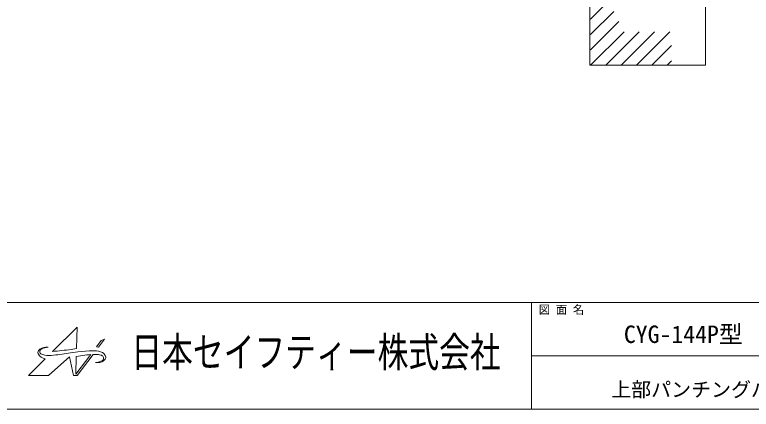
# Model space of a CAD drawing. Units: millimetres, scale not verified. Extents: x -12406 to 12406, y -8553 to 8553.
# Drawn here: x -2421 to 3951, y -8553 to -5138 of the extents above; entities that cross this region are included whole.
import ezdxf
from ezdxf.enums import TextEntityAlignment as Align

# ---------------------------------------------------------------- set-up
doc = ezdxf.new("R2010")
doc.units = ezdxf.units.MM
doc.header["$LTSCALE"] = 50
for name, color, linetype, lineweight in [('0-0_0', 7, 'Continuous', 9), ('0-C_ﾛｺﾞ', 5, 'Continuous', 9), ('0-D_図面枠', 7, 'Continuous', 9)]:
    doc.layers.add(name, color=color, linetype=linetype, lineweight=lineweight)
doc.styles.add('ＭＳ ゴシック', font='')
doc.styles.get('ＭＳ ゴシック').set_extended_font_data('MS Gothic')

msp = doc.modelspace()

# ---------------------------------------------------------------- linework, layer by layer
at = {"layer": '0-0_0'}
for p, q in [((2554.53, -4575.62), (2554.53, -5575.62)), ((3554.53, -4575.62), (3554.53, -5575.62)), ((2561.14, -5177.26), (2702.14, -5036.26)), ((2561.14, -5309.84), (2760.73, -5110.24)), ((2561.14, -5442.42), (2805.92, -5197.63)), ((2561.14, -5575), (2851.11, -5285.03)), ((2693.71, -5575), (2981.72, -5287)), ((2826.3, -5575), (3114.3, -5287)), ((2958.88, -5575), (3246.88, -5287)), ((3091.47, -5575), (3261.14, -5405.33)), ((3224.05, -5575), (3261.14, -5537.91)), ((3554.53, -5575.62), (2554.53, -5575.62))]:
    msp.add_line(p, q, dxfattribs=at)
at = {"layer": '0-C_ﾛｺﾞ'}
for p, q in [((-2132.4, -8016.42), (-2136.88, -8016.17)), ((-1888.88, -8095.19), (-1832.36, -8087.22)), ((-1723.23, -8148.99), (-1701.04, -8148.94))]:
    msp.add_line(p, q, dxfattribs=at)
for points in [[(-2094.71, -8053.51), (-1881.72, -7841.33), (-1881.17, -7842.84), (-1886.95, -8028.59), (-1933.3, -8035.15)], [(-2157.64, -8115.95), (-2302.53, -8260.79), (-2301.89, -8260.97), (-2129.71, -8261.12), (-2125.7, -8258.5), (-1948.72, -8098.56), (-1914.33, -8261.17), (-1881.52, -8261.17), (-1742.63, -8077.85), (-1719.9, -8077.76)], [(-1777.33, -8048.52), (-1874.35, -8057.35), (-1938.28, -8065), (-2047.85, -8080.88)], [(-1763.8, -8079.05), (-1893.9, -8250.86), (-1888.88, -8095.19)]]:
    msp.add_lwpolyline(points, dxfattribs=at)
msp.add_lwpolyline([(-1713.51, -8011.54), (-1695.47, -8014.96), (-1643.69, -7946.49), (-1673.85, -7959.35)], close=True, dxfattribs=at)
for centre, radius, start, end in [((-2169.85, -8076.27), 55.49, 107.54618, 137.3376), ((-2119.57, -8178.19), 162.29, 94.53365, 114.83245), ((-2137.5, -8178.58), 162.78, 94.87761, 107.54618), ((-2142.58, -8119.1), 103.09, 86.83781, 94.87761), ((-2183.87, -8063.35), 36.42, 137.3376, 189.71275), ((-2197.83, -8065.74), 22.25, 189.71275, 211.14694), ((-2147.07, -8035.07), 81.56, 211.14694, 262.55517), ((-2175.64, -8057.06), 28.81, 114.83245, 184.93336), ((-2187.24, -8058.06), 17.16, 184.93336, 245.82613), ((-2129.54, -7929.52), 158.06, 245.82613, 271.56003), ((-2143.36, -7421.85), 665.91, 271.56003, 278.24678), ((-2350.89, -5083.2), 2981.34, 274.92935, 278.0518), ((-2350.89, -5083.2), 2981.34, 274.92935, 278.0518), ((-1608.6, -9673.05), 1601.54, 95.56117, 98.03149), ((-1736.77, -8407.26), 361.02, 89.15854, 96.45212), ((-1733.85, -8208.88), 162.62, 63.69068, 89.15854), ((-1719.33, -8228.59), 150.83, 73.31829, 90.21697), ((-1687.1, -8121.03), 38.53, 36.42787, 73.31829), ((-1683.97, -8107.99), 50.07, 8.17288, 63.69068), ((-1726.4, -8028.09), 120.94, 271.50312, 302.01879), ((-1701.26, -8066.24), 82.7, 270.14682, 315.9742), ((-1674.22, -8111.53), 22.54, 302.01879, 36.42787), ((-1661.41, -8104.75), 27.29, 315.9742, 8.17288)]:
    msp.add_arc(centre, radius, start, end, dxfattribs=at)
at = {"layer": '0-D_図面枠'}
for p, q in [((-12406.14, -7628.62), (12406.14, -7628.62)), ((2049.71, -7628.62), (2049.71, -8553.31)), ((2049.71, -8090.96), (12406.14, -8090.96))]:
    msp.add_line(p, q, dxfattribs=at)
msp.add_lwpolyline([(-12406.14, -8553.31), (12406.14, -8553.31), (12406.14, 8553.31), (-12406.14, 8553.31)], dxfattribs=at)

# ---------------------------------------------------------------- texts
at = {"layer": '0-C_ﾛｺﾞ', "color": 7, "style": 'ＭＳ ゴシック', "width": 0.75}
msp.add_text('日本セイフティー株式会社', height=260.3, dxfattribs=at).set_placement((-1412.61, -8266.68), align=Align.BOTTOM_LEFT)
at = {"layer": '0-D_図面枠', "style": 'ＭＳ ゴシック'}
for s, height, p in [('図 面 名', 72.31, (2111.36, -7749.44)), ('CYG-144P型\u3000標準図', 151, (2848.88, -8024.78)), ('上部パンチングパネル仕様', 126.7, (2738.98, -8483.81))]:
    msp.add_text(s, height=height, dxfattribs=at).set_placement(p, align=Align.BOTTOM_LEFT)

doc.saveas('drawing.dxf')
